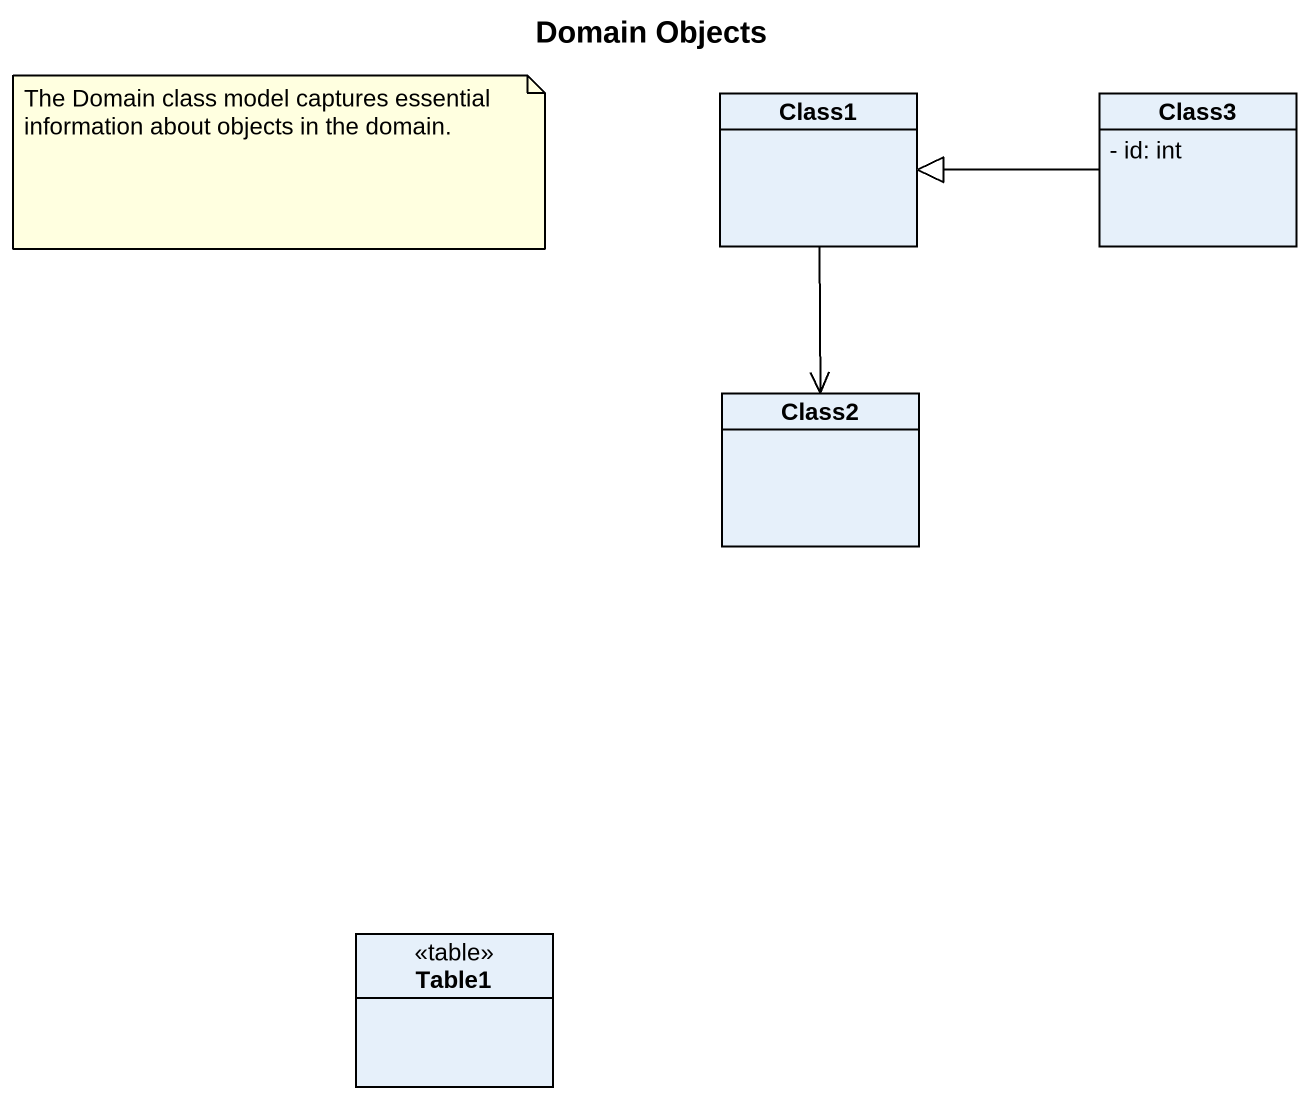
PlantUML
@startuml
title Domain Objects
hide circle
hide empty members
skinparam classAttributeIconSize 0
class Class1
class Class3 {
  - id: int
}
class Class2
class Table1 <<table>>
Class1 --> Class2
Class3 -left-|> Class1
note as N1
  The Domain class model captures essential information about objects in the domain.
end note
@enduml
